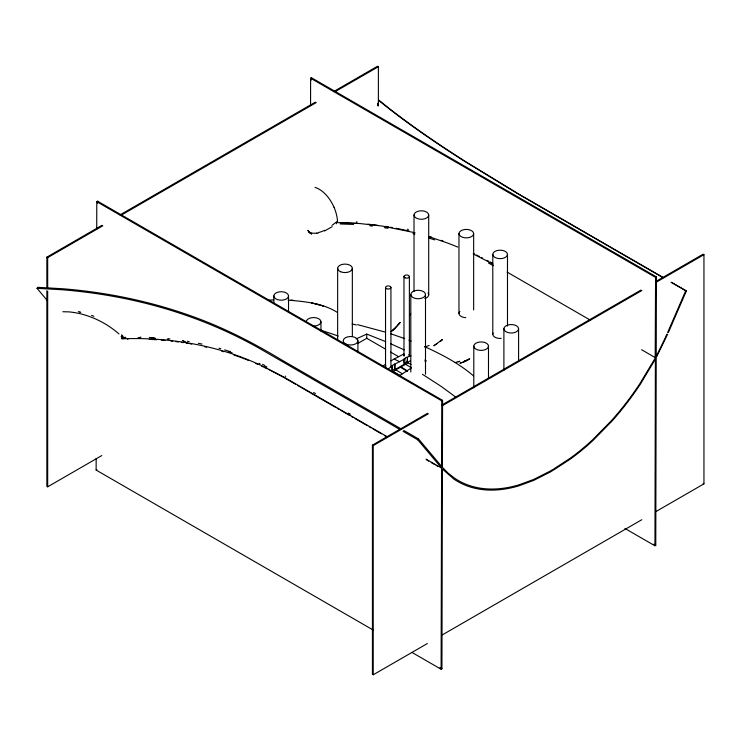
<?xml version="1.0" encoding="UTF-8"?>
<svg xmlns="http://www.w3.org/2000/svg" width="741" height="741" viewBox="0 0 741 741"><rect width="100%" height="100%" fill="white"/><g stroke="black" fill="none" stroke-linecap="round" stroke-linejoin="round"><path stroke-width="1.11" d="M288.527 312.156L288.527 295.965A7.345 4.242 0 0 0 277.505 292.287A7.345 4.242 0 0 0 277.505 299.633A7.345 4.242 0 0 0 288.527 295.965M320.964 331.051L320.964 321.798M352.345 336.562L352.345 268.335M357.912 352.327L357.912 340.767M390.933 366.675L390.933 287.471M409.375 355.763L409.375 276.569M425.501 374.307L425.501 294.52A7.345 4.242 0 0 0 414.488 290.843A7.345 4.242 0 0 0 414.488 298.188A7.345 4.242 0 0 0 425.501 294.52M428.706 294.816L428.706 215.029A7.345 4.242 0 0 0 417.683 211.361A7.345 4.242 0 0 0 417.683 218.706A7.345 4.242 0 0 0 428.706 215.029M473.656 309.96L473.656 233.647A7.345 4.242 0 0 0 462.643 229.969A7.345 4.242 0 0 0 462.643 237.315A7.345 4.242 0 0 0 473.656 233.647M488.486 378.466L488.486 346.167A7.345 4.242 0 0 0 477.473 342.49A7.345 4.242 0 0 0 477.473 349.835A7.345 4.242 0 0 0 488.486 346.167M507.483 326.105L507.483 254.413A7.345 4.242 0 0 0 496.461 250.736A7.345 4.242 0 0 0 496.461 258.09A7.345 4.242 0 0 0 507.483 254.413M518.589 361.08L518.589 328.782A7.345 4.242 0 0 0 507.566 325.114A7.345 4.242 0 0 0 507.566 332.459A7.345 4.242 0 0 0 518.589 328.782M373.112 629.989L96.135 470.072L96.163 458.559M96.719 229.006L96.784 201.691L97.608 201.191L442.581 400.353L442.423 467.339L448.046 473.045L454.502 478.102A182.184 105.185 -60 0 0 518.765 484.91L533.807 479.399L549.405 471.489M97.608 203.247L97.608 201.191M310.553 105.352L310.618 78.231L311.442 77.731L656.415 276.902L656.22 356.152L656.628 355.393M311.442 79.972L311.442 77.731M412.107 652.497L441.108 669.243L441.599 468.108L417.804 439.839L403.076 431.327M439.997 465.459L441.599 466.385L441.756 400.853L442.581 400.353M441.108 669.243L441.932 668.743L442.414 469.034L453.844 479.066A183.342 105.852 -60 0 0 518.644 485.92L533.77 480.372L549.739 472.249M624.941 528.472L654.942 545.784L655.396 359.126L640.317 384.227A196.282 113.327 -60 0 1 611.714 421.397L592.781 440.663A196.282 113.327 -60 0 1 570.413 459.04L553.657 469.989M655.192 358.088L655.59 277.403L656.415 276.902M654.942 545.784L655.766 545.293L656.22 357.597L667.632 334.21M336.442 223.763L336.433 222.633M122.413 335.303L123.423 337.794L125.007 337.84M122.098 337.664L122.015 338.554L121.163 336.386M121.959 338.85C163.529 337.062 209.666 343.722 249.439 360.321A375.215 217.233 60.1 0 1 262.601 366.073L284.312 377.317L387.274 436.745M121.987 337.989L121.876 338.674M668.465 332.292L686.407 290.898L685.721 290.768L667.595 332.579M666.854 334.284L665.233 337.905M665.038 338.331L658.369 352.058M658.101 352.568L656.897 354.874M654.84 358.727L639.752 383.857A195.115 112.651 -60 0 1 611.39 420.712L592.615 439.821A195.115 112.651 -60 0 1 570.375 458.105L553.657 469.034M409.653 315.499L410.736 313.647M46.896 300.049L37.05 288.342L37.819 287.323L62.54 288.74A625.534 499.906 -40.1 0 1 188.455 315.018C220.975 326.197 251.727 341.888 281.135 359.607L401.307 428.993M417.804 439.839L418.498 438.913L403.762 430.41M400.02 322.474L393.638 329.569L396.342 326.966M398.426 324.558L399.992 322.52L396.963 326.346M394.925 328.365L390.979 331.709M440.654 340.98L442.396 339.535L433.809 345.769L437.44 343.407M440.349 341.231L442.053 339.841M440.052 341.453L441.386 340.378M399.029 375.993L411.199 368.064M387.589 369.305L392.415 365.98L392.415 371.093L400.705 375.882M332.227 226.663L324.53 230.97M392.415 371.093L391.841 370.759L391.841 365.684L404.892 358.866L404.892 363.896L411.199 367.638M96.135 470.072L96.914 469.609M46.85 288.406L46.85 257.155L101.962 225.338M120.005 214.918L315.425 102.101M333.459 91.68L377.558 66.227L378.382 66.699L378.382 106.056M46.85 257.155L47.674 257.636L102.786 225.81M120.829 215.399L316.25 102.573M335.284 91.578L378.382 66.699M46.85 290.722L46.85 486.337L47.674 486.809L101.786 455.567M357.764 343.491L366.758 338.294L385.663 349.206M390.989 360.839A110.27 63.67 -60 0 1 394.129 359.061L404.058 353.874M391.841 370.759L394.481 369.24L394.481 364.016M404.225 363.609L406.865 362.09C409.773 353.059 401.103 359.098 404.225 363.609L405.549 364.368M402.4 373.807L395.148 369.518L404.892 363.896M410.44 360.682L407.439 362.414L406.865 362.09M393.156 371.528L395.796 370L394.481 369.24M395.796 369.898L400.436 367.221L407.031 371.139M411.014 364.479L408.189 362.849L400.909 366.943L407.513 370.861M427.362 643.531L373.242 674.773L372.417 674.301L372.417 445.128L427.538 413.302M441.562 405.197L640.993 290.064M656.026 281.385L703.126 254.191L703.95 254.663L703.95 483.845L655.85 511.614M372.417 445.128L373.242 445.6L428.363 413.774M442.386 405.679L641.817 290.537M655.85 282.441L703.95 254.663M550.072 471.1L552.906 469.47M552.823 470.47L549.905 472.147M442.386 634.852L641.817 519.719M469.442 359.024L463.551 361.877L469.757 358.829L465.58 360.978M356.078 338.97L366.758 334.071L385.635 341.61M406.865 357.218L410.949 355.893M463.931 361.719L465.811 360.867L459.939 363.294L461.912 362.562M463.746 361.803L466.043 360.747M429.058 345.417L425.001 347.066M425.01 361.358L426.316 360.858L424.834 360.015M458.105 361.803L459.8 361.302L454.863 362.599M318.074 233.137L316.639 233.387M269.15 300.114L273.818 299.91M62.837 311.739L68.746 311.868A35.874 15.57 17.5 0 1 72.414 312.276C89.596 314.675 105.963 322.548 118.995 333.941M125.822 337.396L123.423 337.405M127.535 339.146L128.017 339.137M138.113 337.655L139.873 337.674M340.267 222.754L357.94 223.393M340.304 223.977L353.596 224.43M140.068 337.229L140.985 337.248M37.05 288.342L62.198 289.768A624.348 498.952 -40.1 0 1 187.853 315.981C214.519 325.336 240.306 337.192 264.713 351.447L399.797 429.437M149.321 337.47L153.98 337.683M149.182 339.341L156.647 339.749M151.849 338.044L155.434 338.239M356.282 221.976L357.181 222.031M288.092 300.077C304.746 301.615 322.789 303.088 337.183 312.341M290.833 300.253L293.64 300.485L291.537 300.309M161.353 340.091L165.123 340.425M367.814 224.19L373.232 224.764M167.142 339.165L168.05 339.258M168.105 338.767L170.004 338.961M369.731 225.764L372.445 226.07M170.81 341.008L172.718 341.231M374.14 224.875L377.78 225.32M175.58 341.582L178.451 341.962M182.425 340.527L183.388 340.665M181.332 342.37L183.249 342.657M183.564 341.212L185.398 341.499M385.088 226.357L388.766 226.95M384.292 227.691L387.96 228.293M186.148 343.12L188.075 343.444M187.251 341.268L189.085 341.573M390.609 227.255L392.452 227.58M189.918 343.759L191.762 344.093M396.139 228.265L397.065 228.441M397.982 228.617L400.751 229.182M313.906 303.541L311.6 303.05L318.797 304.727M198.329 343.287L202.043 344.065M401.678 229.367L404.447 229.969M405.373 230.173L407.235 230.59M407.393 229.265L408.328 229.478M204.729 346.76L206.6 347.186M408.161 230.803L409.097 231.016M79.861 312.1L80.741 312.313M357.533 324.641L385.32 332.125M316.138 304.06L323.28 306.005L322.548 305.792M352.123 323.937L356.319 325.003M412.978 233.572L414.849 234.054M415.025 232.739L382.615 226.107L359.941 223.55L337.609 222.661L337.535 221.281A32.132 18.608 60.1 0 0 334.006 207.128M311.563 233.193L309.858 232.498M218.928 348.224L220.827 348.761M221.633 351.16L223.523 351.716M224.616 349.872L230.321 351.66M429.141 236.75L446.258 242.566A456.085 264.055 60.1 0 1 455.835 246.29L457.753 247.077M429.724 236.601L431.614 237.194M428.965 238.074L434.652 239.889M320.825 330.208L330.903 333.515A849.075 480.409 58.2 0 1 338.229 336.053M228.358 351.605L232.165 352.836M390.553 333.719L404.697 338.609M233.98 355.069L236.842 356.069M441.099 240.334L443.007 241.001M237.796 356.412L238.75 356.754M239.714 357.097L240.668 357.458M241.631 357.81L242.585 358.172M243.548 358.533L244.502 358.903M408.986 340.239L411.107 341.064M245.466 359.274L246.429 359.654M247.392 360.033L248.355 360.422M390.757 343.796L404.271 349.919M259.063 363.312L260.035 363.748M424.537 346.612C441.877 354.467 458.985 363.442 473.527 375.882M262.592 364.368L264.481 365.248M473.721 253.681L474.694 254.135M473.166 253.913L492.997 264.046M264.333 367.416L267.168 368.768M264.88 365.989L266.816 366.915M394.129 359.033L399.668 361.728M476.62 255.061L477.593 255.534M478.556 255.997L479.52 256.479M269.057 369.694L270.002 370.167M407.402 357.486L407.439 362.414L408.189 362.849M481.455 257.442L482.428 257.924M404.225 358.533L404.892 358.866M391.841 365.684L392.378 365.961M270.947 370.639L278.505 374.575M487.263 260.415L488.236 260.925M488.476 263.018L493.321 265.649M490.172 261.953L492.107 262.999M278.977 374.826L283.71 377.447M284.183 377.706L285.137 378.243M285.609 378.512L286.554 379.059M285.257 376.132L285.73 376.4M287.026 379.327L288.925 380.42M663.491 277.671L519.793 194.661L465.746 161.723A624.348 99.739 23.4 0 1 388.469 107.843L378.568 99.905M671.67 282.395L686.407 290.898M662.797 277.532L517.051 193.327L464.987 161.547A625.534 99.924 23.4 0 1 387.534 107.547L379.364 101.017M670.985 282.256L685.721 290.768M310.618 78.231L655.59 277.403M507.048 272.058L590.262 320.093M641.567 349.724L655.396 357.699M703.126 483.364L703.95 483.845M390.637 352.077L398.593 356.68M96.784 201.691L441.756 400.853M653.766 544.135L655.766 545.293M313.619 392.498L315.509 393.591M348.427 413.08L350.373 414.2M425.992 459.096L441.599 468.108M289.398 380.689L290.342 381.235M290.815 381.513L291.759 382.05M292.232 382.328L292.704 382.597M293.186 382.875L295.548 384.246M297.447 385.339L300.281 386.978M301.235 387.524L304.069 389.164M305.014 389.71L307.858 391.35M308.802 391.896L335.238 407.161M337.127 408.245L339.017 409.338M340.906 410.431L349.4 415.33M351.29 416.423L353.179 417.516M355.069 418.6L367.341 425.686M369.222 426.779L371.111 427.872M373.001 428.956L381.495 433.865M384.329 435.495L386.218 436.588M426.816 460.022L428.706 461.115M431.243 462.588L434.43 464.431M436.032 465.348L437.625 466.274M439.932 667.585L441.932 668.743M422.472 374.325L441.284 386.469L456.428 397.602M310.136 233.026L308.654 231.59A26.194 12.625 -45.6 0 0 309.812 232.544M441.599 466.385L418.498 438.913M308.163 230.812L307.923 230.312A27.167 13.523 -46.3 0 0 311.489 234.008M333.95 207.137L333.005 205.081A26.935 15.598 60.1 0 0 331.496 202.274L329.995 199.857A24.925 14.431 60.1 0 0 323.585 192.428L322.066 191.187A25.639 14.848 60.1 0 0 315.082 187.38M503.899 328.782L503.899 370.333M492.793 254.413L492.793 334.237M473.795 346.167L473.795 387.71M458.966 233.647L458.966 313.471M414.015 215.029L414.015 291.389M410.81 294.52L410.81 372.028M406.883 370.593L406.883 371.658M403.975 276.569L403.975 355.782M395.148 364.359L395.148 369.518M385.533 287.471L385.533 366.684M377.558 103.268L377.558 105.574M373.242 445.6L373.242 674.773M366.758 334.071L366.758 338.294M337.646 268.335L337.646 340.063M273.837 295.965L273.837 302.902M47.674 257.636L47.674 287.73M47.674 291.204L47.674 486.809M408.717 354.754A2.705 1.556 0 0 1 409.134 356.421M404.002 355.995A2.705 1.556 0 0 1 404.401 354.93M385.774 367.323A2.705 1.556 0 0 1 385.959 365.832M306.274 321.798A7.345 4.242 0 0 1 313.869 317.565A7.345 4.242 0 0 1 320.946 322.094A7.345 4.242 0 0 1 312.859 326.021M465.793 317.676A7.345 4.242 0 0 1 459.865 311.415M501.185 338.415A7.345 4.242 0 0 1 493.089 333.024M428.039 293.075A7.345 4.242 0 0 1 424.88 298.558M382.328 366.489A110.27 63.67 -60 0 1 385.468 364.313M337.146 221.383A52.203 31.354 -53.2 0 1 331.977 225.32M255.858 363.562A378.558 219.169 60.1 0 1 257.738 364.396M261.508 366.091A378.558 219.169 60.1 0 1 263.388 366.971M121.441 334.849A56.464 9.142 23.2 0 1 122.534 336.942M311.609 233.813A25.861 12.477 -44.4 0 1 310.72 233.406M316.833 233.035A27.713 13.292 -43.6 0 1 311.692 233.026M324.66 230.312A34.605 17.2 -46.2 0 1 318.297 232.6M78.314 311.674A37.152 16.052 17.4 0 1 79.852 312.017M91.569 315.37A37.161 15.617 17.3 0 1 93.903 316.305M393.48 329.699L392.304 330.681L393.48 329.699M405.086 277.838A2.705 1.556 0 0 0 409.356 276.736A2.705 1.556 0 0 0 405.568 275.143A2.705 1.556 0 0 0 405.086 277.838M386.654 288.74A2.705 1.556 0 0 0 390.924 287.638A2.705 1.556 0 0 0 387.135 286.054A2.705 1.556 0 0 0 386.654 288.74M346.26 344.204A7.345 4.242 0 0 0 357.875 341.203A7.345 4.242 0 0 0 347.575 336.896A7.345 4.242 0 0 0 346.26 344.204M340.684 271.771A7.345 4.242 0 0 0 352.299 268.779A7.345 4.242 0 0 0 341.999 264.463A7.345 4.242 0 0 0 340.684 271.771"/></g></svg>
